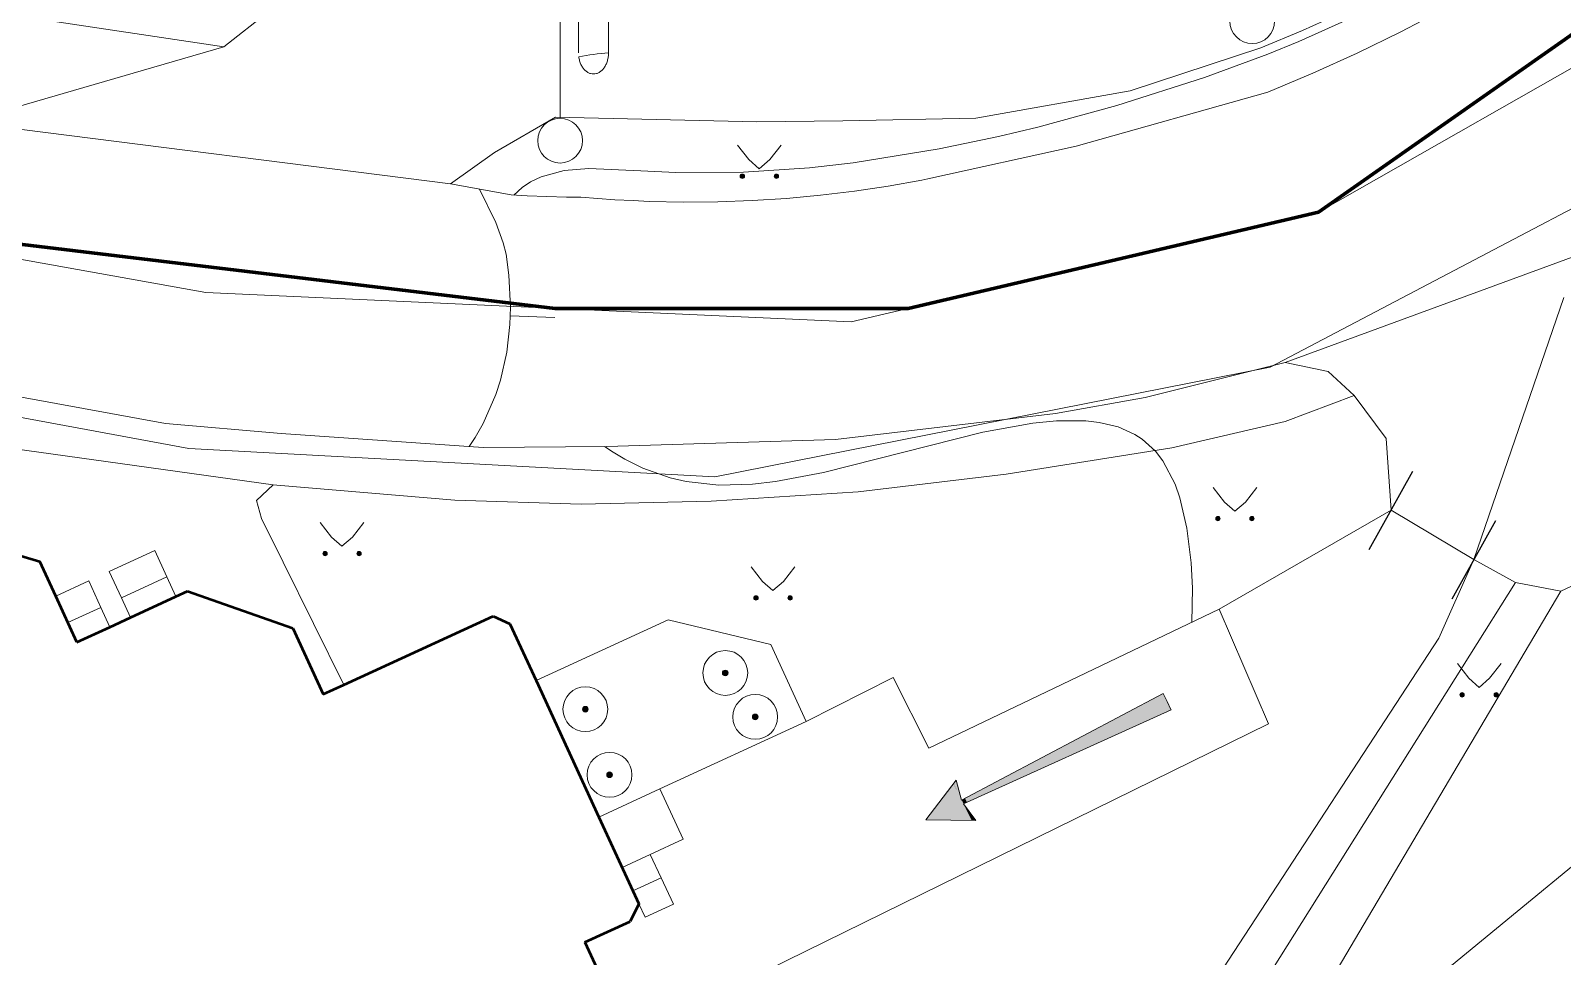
# Model space of a CAD drawing. Extents: x 1000 to 4000, y -5000 to -1000.
# Drawn here: x 1665.3 to 1733.7, y -4667.2 to -4625.9 of the extents above; entities that cross this region are included whole.
import ezdxf

# ---------------------------------------------------------------- set-up
doc = ezdxf.new("R2010")
doc.units = 0
doc.header["$MEASUREMENT"] = 0
for name, color, linetype in [('11', 7, 'CONTINUOUS'), ('границы команд_1', 10, 'CONTINUOUS'), ('СЛОЙ_11', 7, 'CONTINUOUS'), ('СЛОЙ_24', 7, 'CONTINUOUS'), ('СЛОЙ_3', 7, 'CONTINUOUS'), ('СЛОЙ_37', 7, 'CONTINUOUS'), ('СЛОЙ_40', 7, 'CONTINUOUS'), ('СЛОЙ_41', 7, 'CONTINUOUS'), ('СЛОЙ_44', 7, 'CONTINUOUS'), ('СЛОЙ_50', 7, 'CONTINUOUS'), ('СЛОЙ_51', 7, 'CONTINUOUS'), ('СЛОЙ_52', 7, 'CONTINUOUS'), ('СЛОЙ_6', 7, 'CONTINUOUS'), ('СЛОЙ_7', 7, 'CONTINUOUS')]:
    doc.layers.add(name, color=color, linetype=linetype)

# ---------------------------------------------------------------- blocks, each defined once
blk = doc.blocks.new('VOROTA')
at = {"layer": '11', "color": 3, "linetype": 'Continuous'}
blk.add_line((0, -2.001), (0, 2), dxfattribs=at)

msp = doc.modelspace()

# ---------------------------------------------------------------- linework, layer by layer
at = {"layer": 'границы команд_1', "color": 6, "lineweight": 100}
msp.add_lwpolyline([(1232.111, -4386.007), (1363.196, -4532.866), (1381.723, -4552.503), (1403.927, -4569.932), (1443.727, -4590.948), (1468.129, -4601.74), (1562.694, -4618.098), (1653.409, -4634.074), (1688.722, -4638.313), (1704.485, -4638.313), (1722.793, -4634.02), (1760.924, -4607.283), (1770.05, -4590.328), (1775.59, -4571.416), (1777.872, -4554.135), (1774.938, -4530.659), (1770.702, -4517.779), (1633.084, -4319.391), (1619.805, -4295.078), (1612.961, -4276.819), (1612.961, -4259.864)], dxfattribs=at)
at = {"layer": 'СЛОЙ_11', "color": 253, "linetype": 'Continuous', "lineweight": 0}
for points in [[(1726.037, -4647.32), (1718.367, -4651.737)], [(1729.737, -4649.521), (1731.587, -4650.547), (1707.463, -4688.937), (1691.576, -4710.879), (1670.887, -4737.116), (1652.967, -4759.779)], [(1718.367, -4651.737), (1705.406, -4657.929), (1703.813, -4654.777), (1699.935, -4656.737)]]:
    msp.add_lwpolyline(points, dxfattribs=at)
at = {"layer": 'СЛОЙ_24', "color": 253, "linetype": 'Continuous', "lineweight": 0}
msp.add_line((1729.737, -4649.521), (1726.037, -4647.32), dxfattribs=at)
for points in [[(1684.056, -4632.744), (1686.022, -4631.346), (1688.736, -4629.776), (1697.72, -4629.985), (1701.564, -4629.943), (1707.497, -4629.818), (1714.391, -4628.606), (1720.225, -4626.677), (1722.089, -4625.914), (1723.932, -4625.083), (1725.75, -4624.183), (1726.983, -4623.374), (1728.337, -4622.313), (1729.435, -4621.434), (1733.13, -4618.506), (1737.265, -4615.102), (1743.118, -4610.312), (1747.477, -4606.779), (1748.476, -4607.396), (1758.449, -4594.932), (1757.827, -4594.016), (1759.126, -4590.558)], [(1520.457, -4618.497), (1520.981, -4617.537), (1522.14, -4616.667), (1523.768, -4616.556), (1544.202, -4620.057), (1585.706, -4627.557), (1601.358, -4630.546), (1637.879, -4637.326), (1671.334, -4643.445), (1676.496, -4643.885)], [(1634.372, -4620.704), (1673.93, -4626.645)], [(1673.93, -4626.645), (1675.937, -4625.055)], [(1728.41, -4624.953), (1726.476, -4625.962), (1724.519, -4626.916), (1722.54, -4627.814), (1720.541, -4628.656), (1711.979, -4631.074), (1705.362, -4632.53), (1705.091, -4632.59), (1703.594, -4632.856), (1702.087, -4633.08), (1700.57, -4633.263), (1699.047, -4633.403), (1697.519, -4633.501), (1695.987, -4633.555), (1694.454, -4633.567), (1692.921, -4633.536), (1692.209, -4633.501), (1691.39, -4633.462), (1689.864, -4633.345), (1689.226, -4633.35), (1687.472, -4633.288), (1686.757, -4633.246), (1684.056, -4632.744)], [(1662.334, -4630.006), (1673.93, -4626.645)], [(1733.751, -4637.818), (1729.737, -4649.521)], [(1721.31, -4640.718), (1715.067, -4642.279), (1711.054, -4642.993), (1701.244, -4644.152), (1691.033, -4644.465), (1685.503, -4644.509), (1676.496, -4643.885)], [(1723.228, -4641.119), (1721.31, -4640.718)], [(1723.228, -4641.119), (1724.387, -4642.19)], [(1663.198, -4644.389), (1676.137, -4646.181), (1676.305, -4646.204), (1684.244, -4646.873), (1689.884, -4647.04), (1695.692, -4646.915), (1702.252, -4646.497), (1708.854, -4645.703), (1716.25, -4644.532), (1721.305, -4643.362), (1724.387, -4642.19)], [(1724.387, -4642.19), (1725.814, -4644.108), (1726.037, -4647.32)], [(1676.137, -4646.181), (1675.395, -4646.881), (1675.618, -4647.684), (1676.586, -4649.628), (1679.295, -4655.1)], [(1729.737, -4649.521), (1728.177, -4653.03), (1718.778, -4667.388), (1702.413, -4692.549), (1693.317, -4705.62), (1690.641, -4708.743), (1682.748, -4718.29), (1671.378, -4731.406), (1668.657, -4734.35), (1665.781, -4736.269), (1662.927, -4737.786), (1659.36, -4739.124), (1654.455, -4740.463), (1652.76, -4740.909), (1651.757, -4741.89), (1651.133, -4744.835), (1650.018, -4746.753), (1648.502, -4748.448), (1646.406, -4750.188), (1644.224, -4752.619)]]:
    msp.add_lwpolyline(points, dxfattribs=at)
at = {"layer": 'СЛОЙ_3', "color": 253, "linetype": 'Continuous', "lineweight": 0}
for p, q in [((1688.942, -4629.824), (1688.942, -4624.824)), ((1688.942, -4627.824), (1688.942, -4624.824)), ((1689.763, -4626.906), (1689.763, -4625.138)), ((1691.105, -4626.906), (1691.105, -4625.138))]:
    msp.add_line(p, q, dxfattribs=at)
msp.add_lwpolyline([(1691.105, -4626.906, -0.035191), (1691.092, -4627.09, -0.036545), (1691.054, -4627.267, -0.03934), (1690.992, -4627.43, -0.0437), (1690.909, -4627.573, -0.049642), (1690.807, -4627.69, -0.056748), (1690.691, -4627.777, -0.0637), (1690.565, -4627.831, -0.068204), (1690.434, -4627.849, -0.068204), (1690.303, -4627.831, -0.0637), (1690.177, -4627.777, -0.056748), (1690.061, -4627.69, -0.049642), (1689.959, -4627.573, -0.0437), (1689.876, -4627.43, -0.03934), (1689.814, -4627.267, -0.036545), (1689.776, -4627.09, -0.035191)], format="xyb", close=True, dxfattribs=at)
for centre in [(1719.839, -4625.49), (1688.942, -4630.824)]:
    msp.add_circle(centre, 1, dxfattribs=at)
at = {"layer": 'СЛОЙ_37', "color": 253, "linetype": 'Continuous', "lineweight": 0}
for points in [[(1652.877, -4760.626), (1660.77, -4753.845), (1664.381, -4750.544), (1689.705, -4716.059), (1699.33, -4704.133), (1711.911, -4685.724), (1722.424, -4669.849), (1733.617, -4650.934), (1741.019, -4647.454), (1751.908, -4640.227), (1754.455, -4637.436), (1769.679, -4615.679), (1775.576, -4608.566), (1782.811, -4600.448), (1794.103, -4591.662), (1810.958, -4581.285)], [(1740.707, -4657.789), (1725.552, -4670.243), (1711.207, -4694.845), (1694.238, -4715.791), (1675.66, -4741.955), (1663.534, -4757.95), (1653.947, -4764.106), (1651.894, -4764.256), (1641.548, -4757.953), (1626.986, -4745.146), (1603.888, -4728.729), (1601.569, -4721.859)]]:
    msp.add_lwpolyline(points, dxfattribs=at)
at = {"layer": 'СЛОЙ_40', "color": 253, "linetype": 'Continuous', "lineweight": 0}
msp.add_line((1731.587, -4650.547), (1733.617, -4650.934), dxfattribs=at)
at = {"layer": 'СЛОЙ_41', "color": 253, "linetype": 'Continuous', "lineweight": 0}
for p, q in [((1696.864, -4631.022), (1697.374, -4631.672)), ((1698.814, -4631.022), (1698.304, -4631.672)), ((1697.374, -4631.672), (1697.834, -4632.082)), ((1698.304, -4631.672), (1697.834, -4632.082)), ((1718.093, -4646.301), (1718.603, -4646.951)), ((1720.043, -4646.301), (1719.533, -4646.951)), ((1718.603, -4646.951), (1719.063, -4647.361)), ((1719.533, -4646.951), (1719.063, -4647.361)), ((1678.236, -4647.864), (1678.746, -4648.514)), ((1680.186, -4647.864), (1679.676, -4648.514)), ((1678.746, -4648.514), (1679.206, -4648.924)), ((1679.676, -4648.514), (1679.206, -4648.924)), ((1697.474, -4649.842), (1697.984, -4650.492)), ((1699.424, -4649.842), (1698.914, -4650.492)), ((1697.984, -4650.492), (1698.444, -4650.902)), ((1698.914, -4650.492), (1698.444, -4650.902)), ((1728.996, -4654.162), (1729.506, -4654.812)), ((1730.946, -4654.162), (1730.436, -4654.812)), ((1729.506, -4654.812), (1729.966, -4655.222)), ((1730.436, -4654.812), (1729.966, -4655.222))]:
    msp.add_line(p, q, dxfattribs=at)
for centre in [(1697.078, -4632.41), (1698.599, -4632.41), (1718.307, -4647.689), (1719.828, -4647.689), (1678.45, -4649.252), (1679.971, -4649.252), (1697.688, -4651.23), (1699.209, -4651.23), (1729.21, -4655.552), (1730.731, -4655.552)]:
    msp.add_circle(centre, 0.0976, dxfattribs=at)
for points in [[(1696.982, -4632.429), (1696.98, -4632.41), (1696.982, -4632.391)], [(1696.987, -4632.447), (1696.982, -4632.391), (1696.987, -4632.373)], [(1696.982, -4632.429), (1696.982, -4632.391), (1696.987, -4632.447)], [(1696.996, -4632.464), (1696.987, -4632.373), (1696.996, -4632.356)], [(1696.987, -4632.447), (1696.987, -4632.373), (1696.996, -4632.464)], [(1697.009, -4632.479), (1696.996, -4632.356), (1697.009, -4632.341)], [(1696.996, -4632.464), (1696.996, -4632.356), (1697.009, -4632.479)], [(1697.023, -4632.491), (1697.009, -4632.341), (1697.023, -4632.329)], [(1697.009, -4632.479), (1697.009, -4632.341), (1697.023, -4632.491)], [(1697.04, -4632.5), (1697.023, -4632.329), (1697.04, -4632.32)], [(1697.023, -4632.491), (1697.023, -4632.329), (1697.04, -4632.5)], [(1697.059, -4632.506), (1697.04, -4632.32), (1697.059, -4632.314)], [(1697.04, -4632.5), (1697.04, -4632.32), (1697.059, -4632.506)], [(1697.078, -4632.508), (1697.059, -4632.314), (1697.078, -4632.312)], [(1697.059, -4632.506), (1697.059, -4632.314), (1697.078, -4632.508)], [(1698.503, -4632.429), (1698.501, -4632.41), (1698.503, -4632.391)], [(1698.508, -4632.447), (1698.503, -4632.391), (1698.508, -4632.373)], [(1698.503, -4632.429), (1698.503, -4632.391), (1698.508, -4632.447)], [(1698.517, -4632.464), (1698.508, -4632.373), (1698.517, -4632.356)], [(1698.508, -4632.447), (1698.508, -4632.373), (1698.517, -4632.464)], [(1698.53, -4632.479), (1698.517, -4632.356), (1698.53, -4632.341)], [(1698.517, -4632.464), (1698.517, -4632.356), (1698.53, -4632.479)], [(1698.544, -4632.491), (1698.53, -4632.341), (1698.544, -4632.329)], [(1698.53, -4632.479), (1698.53, -4632.341), (1698.544, -4632.491)], [(1698.561, -4632.5), (1698.544, -4632.329), (1698.561, -4632.32)], [(1698.544, -4632.491), (1698.544, -4632.329), (1698.561, -4632.5)], [(1698.58, -4632.506), (1698.561, -4632.32), (1698.58, -4632.314)], [(1698.561, -4632.5), (1698.561, -4632.32), (1698.58, -4632.506)], [(1698.599, -4632.508), (1698.58, -4632.314), (1698.599, -4632.312)], [(1698.58, -4632.506), (1698.58, -4632.314), (1698.599, -4632.508)], [(1718.211, -4647.708), (1718.209, -4647.689), (1718.211, -4647.67)], [(1718.216, -4647.726), (1718.211, -4647.67), (1718.216, -4647.652)], [(1718.211, -4647.708), (1718.211, -4647.67), (1718.216, -4647.726)], [(1718.225, -4647.743), (1718.216, -4647.652), (1718.225, -4647.635)], [(1718.216, -4647.726), (1718.216, -4647.652), (1718.225, -4647.743)], [(1718.238, -4647.758), (1718.225, -4647.635), (1718.238, -4647.62)], [(1718.225, -4647.743), (1718.225, -4647.635), (1718.238, -4647.758)], [(1718.252, -4647.77), (1718.238, -4647.62), (1718.252, -4647.608)], [(1718.238, -4647.758), (1718.238, -4647.62), (1718.252, -4647.77)], [(1718.269, -4647.779), (1718.252, -4647.608), (1718.269, -4647.599)], [(1718.252, -4647.77), (1718.252, -4647.608), (1718.269, -4647.779)], [(1718.288, -4647.785), (1718.269, -4647.599), (1718.288, -4647.593)], [(1718.269, -4647.779), (1718.269, -4647.599), (1718.288, -4647.785)], [(1718.307, -4647.787), (1718.288, -4647.593), (1718.307, -4647.591)], [(1718.288, -4647.785), (1718.288, -4647.593), (1718.307, -4647.787)], [(1719.732, -4647.708), (1719.73, -4647.689), (1719.732, -4647.67)], [(1719.737, -4647.726), (1719.732, -4647.67), (1719.737, -4647.652)], [(1719.732, -4647.708), (1719.732, -4647.67), (1719.737, -4647.726)], [(1719.746, -4647.743), (1719.737, -4647.652), (1719.746, -4647.635)], [(1719.737, -4647.726), (1719.737, -4647.652), (1719.746, -4647.743)], [(1719.759, -4647.758), (1719.746, -4647.635), (1719.759, -4647.62)], [(1719.746, -4647.743), (1719.746, -4647.635), (1719.759, -4647.758)], [(1719.773, -4647.77), (1719.759, -4647.62), (1719.773, -4647.608)], [(1719.759, -4647.758), (1719.759, -4647.62), (1719.773, -4647.77)], [(1719.79, -4647.779), (1719.773, -4647.608), (1719.79, -4647.599)], [(1719.773, -4647.77), (1719.773, -4647.608), (1719.79, -4647.779)], [(1719.809, -4647.785), (1719.79, -4647.599), (1719.809, -4647.593)], [(1719.79, -4647.779), (1719.79, -4647.599), (1719.809, -4647.785)], [(1719.828, -4647.787), (1719.809, -4647.593), (1719.828, -4647.591)], [(1719.809, -4647.785), (1719.809, -4647.593), (1719.828, -4647.787)], [(1678.354, -4649.271), (1678.352, -4649.252), (1678.354, -4649.233)], [(1678.359, -4649.289), (1678.354, -4649.233), (1678.359, -4649.215)], [(1678.354, -4649.271), (1678.354, -4649.233), (1678.359, -4649.289)], [(1678.368, -4649.306), (1678.359, -4649.215), (1678.368, -4649.198)], [(1678.359, -4649.289), (1678.359, -4649.215), (1678.368, -4649.306)], [(1678.381, -4649.321), (1678.368, -4649.198), (1678.381, -4649.183)], [(1678.368, -4649.306), (1678.368, -4649.198), (1678.381, -4649.321)], [(1678.395, -4649.333), (1678.381, -4649.183), (1678.395, -4649.171)], [(1678.381, -4649.321), (1678.381, -4649.183), (1678.395, -4649.333)], [(1678.412, -4649.342), (1678.395, -4649.171), (1678.412, -4649.162)], [(1678.395, -4649.333), (1678.395, -4649.171), (1678.412, -4649.342)], [(1678.431, -4649.348), (1678.412, -4649.162), (1678.431, -4649.156)], [(1678.412, -4649.342), (1678.412, -4649.162), (1678.431, -4649.348)], [(1678.45, -4649.35), (1678.431, -4649.156), (1678.45, -4649.154)], [(1678.431, -4649.348), (1678.431, -4649.156), (1678.45, -4649.35)], [(1679.875, -4649.271), (1679.873, -4649.252), (1679.875, -4649.233)], [(1679.88, -4649.289), (1679.875, -4649.233), (1679.88, -4649.215)], [(1679.875, -4649.271), (1679.875, -4649.233), (1679.88, -4649.289)], [(1679.889, -4649.306), (1679.88, -4649.215), (1679.889, -4649.198)], [(1679.88, -4649.289), (1679.88, -4649.215), (1679.889, -4649.306)], [(1679.902, -4649.321), (1679.889, -4649.198), (1679.902, -4649.183)], [(1679.889, -4649.306), (1679.889, -4649.198), (1679.902, -4649.321)], [(1679.916, -4649.333), (1679.902, -4649.183), (1679.916, -4649.171)], [(1679.902, -4649.321), (1679.902, -4649.183), (1679.916, -4649.333)], [(1679.933, -4649.342), (1679.916, -4649.171), (1679.933, -4649.162)], [(1679.916, -4649.333), (1679.916, -4649.171), (1679.933, -4649.342)], [(1679.952, -4649.348), (1679.933, -4649.162), (1679.952, -4649.156)], [(1679.933, -4649.342), (1679.933, -4649.162), (1679.952, -4649.348)], [(1679.971, -4649.35), (1679.952, -4649.156), (1679.971, -4649.154)], [(1679.952, -4649.348), (1679.952, -4649.156), (1679.971, -4649.35)], [(1697.592, -4651.249), (1697.59, -4651.23), (1697.592, -4651.211)], [(1697.597, -4651.267), (1697.592, -4651.211), (1697.597, -4651.193)], [(1697.592, -4651.249), (1697.592, -4651.211), (1697.597, -4651.267)], [(1697.606, -4651.284), (1697.597, -4651.193), (1697.606, -4651.176)], [(1697.597, -4651.267), (1697.597, -4651.193), (1697.606, -4651.284)], [(1697.619, -4651.299), (1697.606, -4651.176), (1697.619, -4651.161)], [(1697.606, -4651.284), (1697.606, -4651.176), (1697.619, -4651.299)], [(1697.633, -4651.311), (1697.619, -4651.161), (1697.633, -4651.149)], [(1697.619, -4651.299), (1697.619, -4651.161), (1697.633, -4651.311)], [(1697.65, -4651.32), (1697.633, -4651.149), (1697.65, -4651.14)], [(1697.633, -4651.311), (1697.633, -4651.149), (1697.65, -4651.32)], [(1697.669, -4651.326), (1697.65, -4651.14), (1697.669, -4651.134)], [(1697.65, -4651.32), (1697.65, -4651.14), (1697.669, -4651.326)], [(1697.688, -4651.328), (1697.669, -4651.134), (1697.688, -4651.132)], [(1697.669, -4651.326), (1697.669, -4651.134), (1697.688, -4651.328)], [(1699.113, -4651.249), (1699.111, -4651.23), (1699.113, -4651.211)], [(1699.118, -4651.267), (1699.113, -4651.211), (1699.118, -4651.193)], [(1699.113, -4651.249), (1699.113, -4651.211), (1699.118, -4651.267)], [(1699.127, -4651.284), (1699.118, -4651.193), (1699.127, -4651.176)], [(1699.118, -4651.267), (1699.118, -4651.193), (1699.127, -4651.284)], [(1699.14, -4651.299), (1699.127, -4651.176), (1699.14, -4651.161)], [(1699.127, -4651.284), (1699.127, -4651.176), (1699.14, -4651.299)], [(1699.154, -4651.311), (1699.14, -4651.161), (1699.154, -4651.149)], [(1699.14, -4651.299), (1699.14, -4651.161), (1699.154, -4651.311)], [(1699.171, -4651.32), (1699.154, -4651.149), (1699.171, -4651.14)], [(1699.154, -4651.311), (1699.154, -4651.149), (1699.171, -4651.32)], [(1699.19, -4651.326), (1699.171, -4651.14), (1699.19, -4651.134)], [(1699.171, -4651.32), (1699.171, -4651.14), (1699.19, -4651.326)], [(1699.209, -4651.328), (1699.19, -4651.134), (1699.209, -4651.132)], [(1699.19, -4651.326), (1699.19, -4651.134), (1699.209, -4651.328)], [(1729.114, -4655.571), (1729.112, -4655.552), (1729.114, -4655.532)], [(1729.12, -4655.589), (1729.114, -4655.532), (1729.12, -4655.514)], [(1729.114, -4655.571), (1729.114, -4655.532), (1729.12, -4655.589)], [(1729.129, -4655.606), (1729.12, -4655.514), (1729.129, -4655.497)], [(1729.12, -4655.589), (1729.12, -4655.514), (1729.129, -4655.606)], [(1729.141, -4655.621), (1729.129, -4655.497), (1729.141, -4655.483)], [(1729.129, -4655.606), (1729.129, -4655.497), (1729.141, -4655.621)], [(1729.156, -4655.633), (1729.141, -4655.483), (1729.156, -4655.47)], [(1729.141, -4655.621), (1729.141, -4655.483), (1729.156, -4655.633)], [(1729.173, -4655.642), (1729.156, -4655.47), (1729.173, -4655.461)], [(1729.156, -4655.633), (1729.156, -4655.47), (1729.173, -4655.642)], [(1729.191, -4655.647), (1729.173, -4655.461), (1729.191, -4655.456)], [(1729.173, -4655.642), (1729.173, -4655.461), (1729.191, -4655.647)], [(1729.21, -4655.649), (1729.191, -4655.456), (1729.21, -4655.454)], [(1729.191, -4655.647), (1729.191, -4655.456), (1729.21, -4655.649)], [(1730.635, -4655.571), (1730.633, -4655.552), (1730.635, -4655.532)], [(1730.641, -4655.589), (1730.635, -4655.532), (1730.641, -4655.514)], [(1730.635, -4655.571), (1730.635, -4655.532), (1730.641, -4655.589)], [(1730.65, -4655.606), (1730.641, -4655.514), (1730.65, -4655.497)], [(1730.641, -4655.589), (1730.641, -4655.514), (1730.65, -4655.606)], [(1730.662, -4655.621), (1730.65, -4655.497), (1730.662, -4655.483)], [(1730.65, -4655.606), (1730.65, -4655.497), (1730.662, -4655.621)], [(1730.677, -4655.633), (1730.662, -4655.483), (1730.677, -4655.47)], [(1730.662, -4655.621), (1730.662, -4655.483), (1730.677, -4655.633)], [(1730.694, -4655.642), (1730.677, -4655.47), (1730.694, -4655.461)], [(1730.677, -4655.633), (1730.677, -4655.47), (1730.694, -4655.642)], [(1730.712, -4655.647), (1730.694, -4655.461), (1730.712, -4655.456)], [(1730.694, -4655.642), (1730.694, -4655.461), (1730.712, -4655.647)], [(1730.731, -4655.649), (1730.712, -4655.456), (1730.731, -4655.454)], [(1730.712, -4655.647), (1730.712, -4655.456), (1730.731, -4655.649)]]:
    msp.add_solid(points, dxfattribs=at)
at = {"layer": 'СЛОЙ_41', "color": 253, "linetype": 'Continuous', "lineweight": 0, "extrusion": (0, 0, -1)}
for points in [[(-1697.078, -4632.508), (-1697.078, -4632.312), (-1697.097, -4632.506)], [(-1697.097, -4632.506), (-1697.078, -4632.312), (-1697.097, -4632.314)], [(-1697.097, -4632.506), (-1697.097, -4632.314), (-1697.115, -4632.5)], [(-1697.115, -4632.5), (-1697.097, -4632.314), (-1697.115, -4632.32)], [(-1697.115, -4632.5), (-1697.115, -4632.32), (-1697.132, -4632.491)], [(-1697.132, -4632.491), (-1697.115, -4632.32), (-1697.132, -4632.329)], [(-1697.132, -4632.491), (-1697.132, -4632.329), (-1697.147, -4632.479)], [(-1697.147, -4632.479), (-1697.132, -4632.329), (-1697.147, -4632.341)], [(-1697.147, -4632.479), (-1697.147, -4632.341), (-1697.159, -4632.464)], [(-1697.159, -4632.464), (-1697.147, -4632.341), (-1697.159, -4632.356)], [(-1697.159, -4632.464), (-1697.159, -4632.356), (-1697.168, -4632.447)], [(-1697.168, -4632.447), (-1697.159, -4632.356), (-1697.168, -4632.373)], [(-1697.168, -4632.447), (-1697.168, -4632.373), (-1697.173, -4632.429)], [(-1697.173, -4632.429), (-1697.168, -4632.373), (-1697.173, -4632.391)], [(-1697.173, -4632.429), (-1697.173, -4632.391), (-1697.175, -4632.41)], [(-1698.599, -4632.508), (-1698.599, -4632.312), (-1698.618, -4632.506)], [(-1698.618, -4632.506), (-1698.599, -4632.312), (-1698.618, -4632.314)], [(-1698.618, -4632.506), (-1698.618, -4632.314), (-1698.636, -4632.5)], [(-1698.636, -4632.5), (-1698.618, -4632.314), (-1698.636, -4632.32)], [(-1698.636, -4632.5), (-1698.636, -4632.32), (-1698.653, -4632.491)], [(-1698.653, -4632.491), (-1698.636, -4632.32), (-1698.653, -4632.329)], [(-1698.653, -4632.491), (-1698.653, -4632.329), (-1698.668, -4632.479)], [(-1698.668, -4632.479), (-1698.653, -4632.329), (-1698.668, -4632.341)], [(-1698.668, -4632.479), (-1698.668, -4632.341), (-1698.68, -4632.464)], [(-1698.68, -4632.464), (-1698.668, -4632.341), (-1698.68, -4632.356)], [(-1698.68, -4632.464), (-1698.68, -4632.356), (-1698.689, -4632.447)], [(-1698.689, -4632.447), (-1698.68, -4632.356), (-1698.689, -4632.373)], [(-1698.689, -4632.447), (-1698.689, -4632.373), (-1698.694, -4632.429)], [(-1698.694, -4632.429), (-1698.689, -4632.373), (-1698.694, -4632.391)], [(-1698.694, -4632.429), (-1698.694, -4632.391), (-1698.696, -4632.41)], [(-1718.307, -4647.787), (-1718.307, -4647.591), (-1718.326, -4647.785)], [(-1718.326, -4647.785), (-1718.307, -4647.591), (-1718.326, -4647.593)], [(-1718.326, -4647.785), (-1718.326, -4647.593), (-1718.344, -4647.779)], [(-1718.344, -4647.779), (-1718.326, -4647.593), (-1718.344, -4647.599)], [(-1718.344, -4647.779), (-1718.344, -4647.599), (-1718.361, -4647.77)], [(-1718.361, -4647.77), (-1718.344, -4647.599), (-1718.361, -4647.608)], [(-1718.361, -4647.77), (-1718.361, -4647.608), (-1718.376, -4647.758)], [(-1718.376, -4647.758), (-1718.361, -4647.608), (-1718.376, -4647.62)], [(-1718.376, -4647.758), (-1718.376, -4647.62), (-1718.388, -4647.743)], [(-1718.388, -4647.743), (-1718.376, -4647.62), (-1718.388, -4647.635)], [(-1718.388, -4647.743), (-1718.388, -4647.635), (-1718.397, -4647.726)], [(-1718.397, -4647.726), (-1718.388, -4647.635), (-1718.397, -4647.652)], [(-1718.397, -4647.726), (-1718.397, -4647.652), (-1718.402, -4647.708)], [(-1718.402, -4647.708), (-1718.397, -4647.652), (-1718.402, -4647.67)], [(-1718.402, -4647.708), (-1718.402, -4647.67), (-1718.404, -4647.689)], [(-1719.828, -4647.787), (-1719.828, -4647.591), (-1719.847, -4647.785)], [(-1719.847, -4647.785), (-1719.828, -4647.591), (-1719.847, -4647.593)], [(-1719.847, -4647.785), (-1719.847, -4647.593), (-1719.865, -4647.779)], [(-1719.865, -4647.779), (-1719.847, -4647.593), (-1719.865, -4647.599)], [(-1719.865, -4647.779), (-1719.865, -4647.599), (-1719.882, -4647.77)], [(-1719.882, -4647.77), (-1719.865, -4647.599), (-1719.882, -4647.608)], [(-1719.882, -4647.77), (-1719.882, -4647.608), (-1719.897, -4647.758)], [(-1719.897, -4647.758), (-1719.882, -4647.608), (-1719.897, -4647.62)], [(-1719.897, -4647.758), (-1719.897, -4647.62), (-1719.909, -4647.743)], [(-1719.909, -4647.743), (-1719.897, -4647.62), (-1719.909, -4647.635)], [(-1719.909, -4647.743), (-1719.909, -4647.635), (-1719.918, -4647.726)], [(-1719.918, -4647.726), (-1719.909, -4647.635), (-1719.918, -4647.652)], [(-1719.918, -4647.726), (-1719.918, -4647.652), (-1719.923, -4647.708)], [(-1719.923, -4647.708), (-1719.918, -4647.652), (-1719.923, -4647.67)], [(-1719.923, -4647.708), (-1719.923, -4647.67), (-1719.925, -4647.689)], [(-1678.45, -4649.35), (-1678.45, -4649.154), (-1678.469, -4649.348)], [(-1678.469, -4649.348), (-1678.45, -4649.154), (-1678.469, -4649.156)], [(-1678.469, -4649.348), (-1678.469, -4649.156), (-1678.487, -4649.342)], [(-1678.487, -4649.342), (-1678.469, -4649.156), (-1678.487, -4649.162)], [(-1678.487, -4649.342), (-1678.487, -4649.162), (-1678.504, -4649.333)], [(-1678.504, -4649.333), (-1678.487, -4649.162), (-1678.504, -4649.171)], [(-1678.504, -4649.333), (-1678.504, -4649.171), (-1678.519, -4649.321)], [(-1678.519, -4649.321), (-1678.504, -4649.171), (-1678.519, -4649.183)], [(-1678.519, -4649.321), (-1678.519, -4649.183), (-1678.531, -4649.306)], [(-1678.531, -4649.306), (-1678.519, -4649.183), (-1678.531, -4649.198)], [(-1678.531, -4649.306), (-1678.531, -4649.198), (-1678.54, -4649.289)], [(-1678.54, -4649.289), (-1678.531, -4649.198), (-1678.54, -4649.215)], [(-1678.54, -4649.289), (-1678.54, -4649.215), (-1678.545, -4649.271)], [(-1678.545, -4649.271), (-1678.54, -4649.215), (-1678.545, -4649.233)], [(-1678.545, -4649.271), (-1678.545, -4649.233), (-1678.547, -4649.252)], [(-1679.971, -4649.35), (-1679.971, -4649.154), (-1679.99, -4649.348)], [(-1679.99, -4649.348), (-1679.971, -4649.154), (-1679.99, -4649.156)], [(-1679.99, -4649.348), (-1679.99, -4649.156), (-1680.008, -4649.342)], [(-1680.008, -4649.342), (-1679.99, -4649.156), (-1680.008, -4649.162)], [(-1680.008, -4649.342), (-1680.008, -4649.162), (-1680.025, -4649.333)], [(-1680.025, -4649.333), (-1680.008, -4649.162), (-1680.025, -4649.171)], [(-1680.025, -4649.333), (-1680.025, -4649.171), (-1680.04, -4649.321)], [(-1680.04, -4649.321), (-1680.025, -4649.171), (-1680.04, -4649.183)], [(-1680.04, -4649.321), (-1680.04, -4649.183), (-1680.052, -4649.306)], [(-1680.052, -4649.306), (-1680.04, -4649.183), (-1680.052, -4649.198)], [(-1680.052, -4649.306), (-1680.052, -4649.198), (-1680.061, -4649.289)], [(-1680.061, -4649.289), (-1680.052, -4649.198), (-1680.061, -4649.215)], [(-1680.061, -4649.289), (-1680.061, -4649.215), (-1680.066, -4649.271)], [(-1680.066, -4649.271), (-1680.061, -4649.215), (-1680.066, -4649.233)], [(-1680.066, -4649.271), (-1680.066, -4649.233), (-1680.068, -4649.252)], [(-1697.688, -4651.328), (-1697.688, -4651.132), (-1697.707, -4651.326)], [(-1697.707, -4651.326), (-1697.688, -4651.132), (-1697.707, -4651.134)], [(-1697.707, -4651.326), (-1697.707, -4651.134), (-1697.725, -4651.32)], [(-1697.725, -4651.32), (-1697.707, -4651.134), (-1697.725, -4651.14)], [(-1697.725, -4651.32), (-1697.725, -4651.14), (-1697.742, -4651.311)], [(-1697.742, -4651.311), (-1697.725, -4651.14), (-1697.742, -4651.149)], [(-1697.742, -4651.311), (-1697.742, -4651.149), (-1697.757, -4651.299)], [(-1697.757, -4651.299), (-1697.742, -4651.149), (-1697.757, -4651.161)], [(-1697.757, -4651.299), (-1697.757, -4651.161), (-1697.769, -4651.284)], [(-1697.769, -4651.284), (-1697.757, -4651.161), (-1697.769, -4651.176)], [(-1697.769, -4651.284), (-1697.769, -4651.176), (-1697.778, -4651.267)], [(-1697.778, -4651.267), (-1697.769, -4651.176), (-1697.778, -4651.193)], [(-1697.778, -4651.267), (-1697.778, -4651.193), (-1697.783, -4651.249)], [(-1697.783, -4651.249), (-1697.778, -4651.193), (-1697.783, -4651.211)], [(-1697.783, -4651.249), (-1697.783, -4651.211), (-1697.785, -4651.23)], [(-1699.209, -4651.328), (-1699.209, -4651.132), (-1699.228, -4651.326)], [(-1699.228, -4651.326), (-1699.209, -4651.132), (-1699.228, -4651.134)], [(-1699.228, -4651.326), (-1699.228, -4651.134), (-1699.246, -4651.32)], [(-1699.246, -4651.32), (-1699.228, -4651.134), (-1699.246, -4651.14)], [(-1699.246, -4651.32), (-1699.246, -4651.14), (-1699.263, -4651.311)], [(-1699.263, -4651.311), (-1699.246, -4651.14), (-1699.263, -4651.149)], [(-1699.263, -4651.311), (-1699.263, -4651.149), (-1699.278, -4651.299)], [(-1699.278, -4651.299), (-1699.263, -4651.149), (-1699.278, -4651.161)], [(-1699.278, -4651.299), (-1699.278, -4651.161), (-1699.29, -4651.284)], [(-1699.29, -4651.284), (-1699.278, -4651.161), (-1699.29, -4651.176)], [(-1699.29, -4651.284), (-1699.29, -4651.176), (-1699.299, -4651.267)], [(-1699.299, -4651.267), (-1699.29, -4651.176), (-1699.299, -4651.193)], [(-1699.299, -4651.267), (-1699.299, -4651.193), (-1699.304, -4651.249)], [(-1699.304, -4651.249), (-1699.299, -4651.193), (-1699.304, -4651.211)], [(-1699.304, -4651.249), (-1699.304, -4651.211), (-1699.306, -4651.23)], [(-1729.21, -4655.649), (-1729.21, -4655.454), (-1729.229, -4655.647)], [(-1729.229, -4655.647), (-1729.21, -4655.454), (-1729.229, -4655.456)], [(-1729.229, -4655.647), (-1729.229, -4655.456), (-1729.247, -4655.642)], [(-1729.247, -4655.642), (-1729.229, -4655.456), (-1729.247, -4655.461)], [(-1729.247, -4655.642), (-1729.247, -4655.461), (-1729.264, -4655.633)], [(-1729.264, -4655.633), (-1729.247, -4655.461), (-1729.264, -4655.47)], [(-1729.264, -4655.633), (-1729.264, -4655.47), (-1729.279, -4655.621)], [(-1729.279, -4655.621), (-1729.264, -4655.47), (-1729.279, -4655.483)], [(-1729.279, -4655.621), (-1729.279, -4655.483), (-1729.291, -4655.606)], [(-1729.291, -4655.606), (-1729.279, -4655.483), (-1729.291, -4655.497)], [(-1729.291, -4655.606), (-1729.291, -4655.497), (-1729.3, -4655.589)], [(-1729.3, -4655.589), (-1729.291, -4655.497), (-1729.3, -4655.514)], [(-1729.3, -4655.589), (-1729.3, -4655.514), (-1729.306, -4655.571)], [(-1729.306, -4655.571), (-1729.3, -4655.514), (-1729.306, -4655.532)], [(-1729.306, -4655.571), (-1729.306, -4655.532), (-1729.308, -4655.552)], [(-1730.731, -4655.649), (-1730.731, -4655.454), (-1730.75, -4655.647)], [(-1730.75, -4655.647), (-1730.731, -4655.454), (-1730.75, -4655.456)], [(-1730.75, -4655.647), (-1730.75, -4655.456), (-1730.768, -4655.642)], [(-1730.768, -4655.642), (-1730.75, -4655.456), (-1730.768, -4655.461)], [(-1730.768, -4655.642), (-1730.768, -4655.461), (-1730.785, -4655.633)], [(-1730.785, -4655.633), (-1730.768, -4655.461), (-1730.785, -4655.47)], [(-1730.785, -4655.633), (-1730.785, -4655.47), (-1730.8, -4655.621)], [(-1730.8, -4655.621), (-1730.785, -4655.47), (-1730.8, -4655.483)], [(-1730.8, -4655.621), (-1730.8, -4655.483), (-1730.812, -4655.606)], [(-1730.812, -4655.606), (-1730.8, -4655.483), (-1730.812, -4655.497)], [(-1730.812, -4655.606), (-1730.812, -4655.497), (-1730.821, -4655.589)], [(-1730.821, -4655.589), (-1730.812, -4655.497), (-1730.821, -4655.514)], [(-1730.821, -4655.589), (-1730.821, -4655.514), (-1730.827, -4655.571)], [(-1730.827, -4655.571), (-1730.821, -4655.514), (-1730.827, -4655.532)], [(-1730.827, -4655.571), (-1730.827, -4655.532), (-1730.829, -4655.552)]]:
    msp.add_solid(points, dxfattribs=at)
at = {"layer": 'СЛОЙ_44', "color": 253, "linetype": 'Continuous', "lineweight": 0}
msp.add_lwpolyline([(1490.914, -4610.997), (1672.366, -4644.567), (1695.853, -4645.822), (1720.637, -4640.934), (1745.617, -4627.819), (1760.893, -4613.918)], dxfattribs=at)
at = {"layer": 'СЛОЙ_50', "color": 253, "linetype": 'Continuous', "lineweight": 0}
for points in [[(1686.881, -4633.253), (1687.254, -4632.916), (1687.62, -4632.668), (1688.093, -4632.433), (1689.12, -4632.154), (1690.227, -4632.068), (1692.549, -4632.175), (1694.104, -4632.246), (1697.134, -4632.233), (1700.083, -4632.037), (1702.019, -4631.815), (1705.858, -4631.189), (1708.507, -4630.636), (1710.274, -4630.217), (1713.794, -4629.261), (1717.715, -4628.003), (1720.536, -4626.961), (1721.925, -4626.394), (1723.976, -4625.478)], [(1685.34, -4632.983), (1686.072, -4634.476), (1686.399, -4635.377), (1686.529, -4635.885), (1686.66, -4636.823), (1686.722, -4638.258), (1686.709, -4638.646), (1686.696, -4639.035), (1686.56, -4640.255), (1686.279, -4641.518), (1686.074, -4642.158), (1685.515, -4643.439), (1685.153, -4644.074), (1684.878, -4644.466)], [(1686.709, -4638.646), (1688.708, -4638.719)], [(1690.928, -4644.466), (1691.312, -4644.73), (1691.836, -4645.036), (1692.635, -4645.432), (1693.861, -4645.873), (1694.571, -4646.038), (1696.023, -4646.195), (1697.525, -4646.153), (1698.557, -4646.034), (1700.7, -4645.627), (1707.81, -4643.827), (1710.052, -4643.424), (1711.103, -4643.324), (1712.409, -4643.328), (1713.013, -4643.397), (1713.851, -4643.599), (1714.598, -4643.929), (1714.933, -4644.147), (1715.516, -4644.683), (1715.85, -4645.117), (1716.394, -4646.158), (1716.608, -4646.761), (1716.927, -4648.12), (1717.112, -4649.668), (1717.167, -4650.796), (1717.146, -4652.32)]]:
    msp.add_lwpolyline(points, dxfattribs=at)
at = {"layer": 'СЛОЙ_51', "color": 253, "linetype": 'Continuous', "lineweight": 0}
msp.add_lwpolyline([(1324.307, -4490.488), (1379.939, -4551.266), (1400.471, -4567.243), (1446.75, -4594.306), (1468.129, -4601.74), (1607.618, -4625.869), (1673.126, -4637.607), (1701.934, -4638.911), (1722.793, -4634.02), (1737.133, -4625.869), (1760.924, -4607.283), (1770.05, -4590.328), (1775.59, -4571.416), (1777.872, -4554.135), (1774.938, -4530.659), (1770.702, -4517.779), (1750.495, -4486.803), (1663.803, -4365.508), (1637.079, -4326.707), (1619.805, -4295.078), (1612.961, -4276.819), (1611.332, -4259.864)], dxfattribs=at)
at = {"layer": 'СЛОЙ_52', "color": 253, "linetype": 'Continuous', "lineweight": 0}
for p, q in [((1662.334, -4630.006), (1684.056, -4632.744)), ((1721.31, -4640.718), (1734.73, -4635.805))]:
    msp.add_line(p, q, dxfattribs=at)
at = {"layer": 'СЛОЙ_6', "color": 253, "linetype": 'Continuous', "lineweight": 50}
for p, q in [((1664.873, -4649.349), (1665.715, -4649.598)), ((1666.428, -4651.147), (1665.715, -4649.598)), ((1667.376, -4653.205), (1666.428, -4651.147)), ((1669.76, -4652.107), (1671.795, -4651.169)), ((1671.795, -4651.169), (1672.306, -4650.934)), ((1672.306, -4650.934), (1677.009, -4652.571)), ((1668.847, -4652.527), (1669.76, -4652.107)), ((1679.295, -4655.1), (1685.95, -4652.036)), ((1685.95, -4652.036), (1686.698, -4652.38)), ((1667.376, -4653.205), (1668.847, -4652.527)), ((1677.009, -4652.571), (1678.37, -4655.526)), ((1686.698, -4652.38), (1687.869, -4654.918)), ((1687.869, -4654.918), (1690.677, -4661.007)), ((1678.37, -4655.526), (1679.295, -4655.1)), ((1690.677, -4661.007), (1692.461, -4664.874)), ((1692.461, -4664.874), (1692.067, -4665.662)), ((1690.047, -4666.592), (1692.067, -4665.662)), ((1690.047, -4666.592), (1691.009, -4668.682))]:
    msp.add_line(p, q, dxfattribs=at)
at = {"layer": 'СЛОЙ_7', "color": 253, "linetype": 'Continuous', "lineweight": 0}
for p, q in [((1668.813, -4650.049), (1670.848, -4649.112)), ((1671.391, -4650.293), (1670.848, -4649.112)), ((1669.357, -4651.23), (1668.813, -4650.049)), ((1666.428, -4651.147), (1667.9, -4650.47)), ((1668.444, -4651.651), (1667.9, -4650.47)), ((1669.357, -4651.23), (1671.391, -4650.293)), ((1671.795, -4651.169), (1671.391, -4650.293)), ((1669.76, -4652.107), (1669.357, -4651.23)), ((1666.972, -4652.328), (1668.444, -4651.651)), ((1668.847, -4652.527), (1668.444, -4651.651)), ((1687.869, -4654.918), (1693.76, -4652.201)), ((1693.76, -4652.201), (1698.354, -4653.307)), ((1718.367, -4651.737), (1720.567, -4656.849)), ((1699.935, -4656.737), (1698.354, -4653.307)), ((1715.86, -4655.49), (1706.867, -4660.247)), ((1716.036, -4655.849), (1715.86, -4655.49)), ((1706.955, -4660.422), (1716.217, -4656.217)), ((1716.212, -4656.208), (1716.036, -4655.849)), ((1716.217, -4656.217), (1716.212, -4656.208)), ((1693.402, -4659.75), (1699.935, -4656.737)), ((1696.394, -4668.715), (1720.567, -4656.849)), ((1690.677, -4661.007), (1693.402, -4659.75)), ((1693.402, -4659.75), (1694.438, -4661.995)), ((1706.619, -4659.358), (1705.264, -4661.137)), ((1706.867, -4660.247), (1706.619, -4659.358)), ((1707.5, -4661.153), (1706.955, -4660.422)), ((1705.264, -4661.137), (1707.5, -4661.153)), ((1694.438, -4661.995), (1692.97, -4662.672)), ((1692.97, -4662.672), (1691.713, -4663.252)), ((1692.97, -4662.672), (1693.453, -4663.72)), ((1693.453, -4663.72), (1692.196, -4664.3)), ((1693.453, -4663.72), (1693.998, -4664.9)), ((1692.74, -4665.48), (1692.461, -4664.874)), ((1693.998, -4664.9), (1692.74, -4665.48))]:
    msp.add_line(p, q, dxfattribs=at)
for centre, radius in [((1696.317, -4654.577), 1), ((1696.317, -4654.577), 0.127), ((1690.071, -4656.196), 1), ((1697.652, -4656.537), 1), ((1690.071, -4656.196), 0.127), ((1697.652, -4656.537), 0.127), ((1691.15, -4659.122), 1), ((1691.15, -4659.122), 0.127)]:
    msp.add_circle(centre, radius, dxfattribs=at)
for points in [[(1696.192, -4654.602), (1696.19, -4654.577), (1696.192, -4654.552)], [(1696.2, -4654.626), (1696.192, -4654.552), (1696.2, -4654.528)], [(1696.192, -4654.602), (1696.192, -4654.552), (1696.2, -4654.626)], [(1696.211, -4654.648), (1696.2, -4654.528), (1696.211, -4654.506)], [(1696.2, -4654.626), (1696.2, -4654.528), (1696.211, -4654.648)], [(1696.227, -4654.667), (1696.211, -4654.506), (1696.227, -4654.487)], [(1696.211, -4654.648), (1696.211, -4654.506), (1696.227, -4654.667)], [(1696.247, -4654.683), (1696.227, -4654.487), (1696.247, -4654.471)], [(1696.227, -4654.667), (1696.227, -4654.487), (1696.247, -4654.683)], [(1696.269, -4654.695), (1696.247, -4654.471), (1696.269, -4654.459)], [(1696.247, -4654.683), (1696.247, -4654.471), (1696.269, -4654.695)], [(1696.293, -4654.702), (1696.269, -4654.459), (1696.293, -4654.452)], [(1696.269, -4654.695), (1696.269, -4654.459), (1696.293, -4654.702)], [(1696.317, -4654.705), (1696.293, -4654.452), (1696.317, -4654.45)], [(1696.293, -4654.702), (1696.293, -4654.452), (1696.317, -4654.705)], [(1716.217, -4656.217), (1707.017, -4660.168), (1715.86, -4655.49)], [(1716.036, -4655.849), (1715.86, -4655.49), (1715.86, -4655.49)], [(1716.036, -4655.849), (1715.86, -4655.49), (1715.86, -4655.49)], [(1689.946, -4656.221), (1689.944, -4656.196), (1689.946, -4656.171)], [(1689.954, -4656.245), (1689.946, -4656.171), (1689.954, -4656.147)], [(1689.946, -4656.221), (1689.946, -4656.171), (1689.954, -4656.245)], [(1689.965, -4656.267), (1689.954, -4656.147), (1689.965, -4656.125)], [(1689.954, -4656.245), (1689.954, -4656.147), (1689.965, -4656.267)], [(1689.981, -4656.286), (1689.965, -4656.125), (1689.981, -4656.106)], [(1689.965, -4656.267), (1689.965, -4656.125), (1689.981, -4656.286)], [(1690.001, -4656.302), (1689.981, -4656.106), (1690.001, -4656.09)], [(1689.981, -4656.286), (1689.981, -4656.106), (1690.001, -4656.302)], [(1690.023, -4656.314), (1690.001, -4656.09), (1690.023, -4656.078)], [(1690.001, -4656.302), (1690.001, -4656.09), (1690.023, -4656.314)], [(1690.047, -4656.321), (1690.023, -4656.078), (1690.047, -4656.071)], [(1690.023, -4656.314), (1690.023, -4656.078), (1690.047, -4656.321)], [(1690.071, -4656.324), (1690.047, -4656.071), (1690.071, -4656.069)], [(1690.047, -4656.321), (1690.047, -4656.071), (1690.071, -4656.324)], [(1707.107, -4660.353), (1707.017, -4660.168), (1716.217, -4656.217)], [(1716.217, -4656.217), (1716.212, -4656.208), (1716.217, -4656.217)], [(1716.217, -4656.217), (1716.214, -4656.212), (1716.217, -4656.217)], [(1716.217, -4656.217), (1716.216, -4656.215), (1716.217, -4656.217)], [(1697.527, -4656.562), (1697.525, -4656.537), (1697.527, -4656.512)], [(1697.535, -4656.586), (1697.527, -4656.512), (1697.535, -4656.488)], [(1697.527, -4656.562), (1697.527, -4656.512), (1697.535, -4656.586)], [(1697.546, -4656.608), (1697.535, -4656.488), (1697.546, -4656.466)], [(1697.535, -4656.586), (1697.535, -4656.488), (1697.546, -4656.608)], [(1697.562, -4656.627), (1697.546, -4656.466), (1697.562, -4656.447)], [(1697.546, -4656.608), (1697.546, -4656.466), (1697.562, -4656.627)], [(1697.582, -4656.643), (1697.562, -4656.447), (1697.582, -4656.431)], [(1697.562, -4656.627), (1697.562, -4656.447), (1697.582, -4656.643)], [(1697.604, -4656.655), (1697.582, -4656.431), (1697.604, -4656.419)], [(1697.582, -4656.643), (1697.582, -4656.431), (1697.604, -4656.655)], [(1697.628, -4656.662), (1697.604, -4656.419), (1697.628, -4656.412)], [(1697.604, -4656.655), (1697.604, -4656.419), (1697.628, -4656.662)], [(1697.652, -4656.665), (1697.628, -4656.412), (1697.652, -4656.41)], [(1697.628, -4656.662), (1697.628, -4656.412), (1697.652, -4656.665)], [(1691.025, -4659.147), (1691.023, -4659.122), (1691.025, -4659.097)], [(1691.033, -4659.171), (1691.025, -4659.097), (1691.033, -4659.073)], [(1691.025, -4659.147), (1691.025, -4659.097), (1691.033, -4659.171)], [(1691.044, -4659.193), (1691.033, -4659.073), (1691.044, -4659.051)], [(1691.033, -4659.171), (1691.033, -4659.073), (1691.044, -4659.193)], [(1691.06, -4659.212), (1691.044, -4659.051), (1691.06, -4659.032)], [(1691.044, -4659.193), (1691.044, -4659.051), (1691.06, -4659.212)], [(1691.08, -4659.228), (1691.06, -4659.032), (1691.08, -4659.016)], [(1691.06, -4659.212), (1691.06, -4659.032), (1691.08, -4659.228)], [(1691.102, -4659.24), (1691.08, -4659.016), (1691.102, -4659.004)], [(1691.08, -4659.228), (1691.08, -4659.016), (1691.102, -4659.24)], [(1691.126, -4659.247), (1691.102, -4659.004), (1691.126, -4658.997)], [(1691.102, -4659.24), (1691.102, -4659.004), (1691.126, -4659.247)], [(1691.15, -4659.25), (1691.126, -4658.997), (1691.15, -4658.995)], [(1691.126, -4659.247), (1691.126, -4658.997), (1691.15, -4659.25)], [(1707.311, -4661.152), (1705.264, -4661.137), (1706.504, -4659.508)], [(1706.864, -4660.237), (1706.504, -4659.508), (1706.506, -4659.507)], [(1706.619, -4659.359), (1706.506, -4659.507), (1706.619, -4659.358)], [(1706.864, -4660.237), (1706.506, -4659.507), (1706.619, -4659.359)], [(1706.619, -4659.359), (1706.619, -4659.358), (1706.619, -4659.358)], [(1707.313, -4661.152), (1706.867, -4660.247), (1706.869, -4660.246)], [(1707.311, -4661.152), (1706.867, -4660.247), (1707.313, -4661.152)], [(1707.107, -4660.353), (1706.869, -4660.246), (1707.016, -4660.168)], [(1706.955, -4660.422), (1706.869, -4660.246), (1707.107, -4660.353)], [(1707.313, -4661.152), (1706.955, -4660.422), (1707.5, -4661.153)], [(1707.107, -4660.353), (1707.016, -4660.168), (1707.107, -4660.353)], [(1707.107, -4660.353), (1707.016, -4660.168), (1707.017, -4660.168)]]:
    msp.add_solid(points, dxfattribs=at)
at = {"layer": 'СЛОЙ_7', "color": 253, "linetype": 'Continuous', "lineweight": 0, "extrusion": (0, 0, -1)}
for points in [[(-1696.317, -4654.705), (-1696.317, -4654.45), (-1696.342, -4654.702)], [(-1696.342, -4654.702), (-1696.317, -4654.45), (-1696.342, -4654.452)], [(-1696.342, -4654.702), (-1696.342, -4654.452), (-1696.366, -4654.695)], [(-1696.366, -4654.695), (-1696.342, -4654.452), (-1696.366, -4654.459)], [(-1696.366, -4654.695), (-1696.366, -4654.459), (-1696.388, -4654.683)], [(-1696.388, -4654.683), (-1696.366, -4654.459), (-1696.388, -4654.471)], [(-1696.388, -4654.683), (-1696.388, -4654.471), (-1696.408, -4654.667)], [(-1696.408, -4654.667), (-1696.388, -4654.471), (-1696.408, -4654.487)], [(-1696.408, -4654.667), (-1696.408, -4654.487), (-1696.423, -4654.648)], [(-1696.423, -4654.648), (-1696.408, -4654.487), (-1696.423, -4654.506)], [(-1696.423, -4654.648), (-1696.423, -4654.506), (-1696.435, -4654.626)], [(-1696.435, -4654.626), (-1696.423, -4654.506), (-1696.435, -4654.528)], [(-1696.435, -4654.626), (-1696.435, -4654.528), (-1696.442, -4654.602)], [(-1696.442, -4654.602), (-1696.435, -4654.528), (-1696.442, -4654.552)], [(-1696.442, -4654.602), (-1696.442, -4654.552), (-1696.445, -4654.577)], [(-1716.212, -4656.208), (-1715.86, -4655.49), (-1716.036, -4655.849)], [(-1690.071, -4656.324), (-1690.071, -4656.069), (-1690.096, -4656.321)], [(-1690.096, -4656.321), (-1690.071, -4656.069), (-1690.096, -4656.071)], [(-1690.096, -4656.321), (-1690.096, -4656.071), (-1690.12, -4656.314)], [(-1690.12, -4656.314), (-1690.096, -4656.071), (-1690.12, -4656.078)], [(-1690.12, -4656.314), (-1690.12, -4656.078), (-1690.142, -4656.302)], [(-1690.142, -4656.302), (-1690.12, -4656.078), (-1690.142, -4656.09)], [(-1690.142, -4656.302), (-1690.142, -4656.09), (-1690.162, -4656.286)], [(-1690.162, -4656.286), (-1690.142, -4656.09), (-1690.162, -4656.106)], [(-1690.162, -4656.286), (-1690.162, -4656.106), (-1690.177, -4656.267)], [(-1690.177, -4656.267), (-1690.162, -4656.106), (-1690.177, -4656.125)], [(-1690.177, -4656.267), (-1690.177, -4656.125), (-1690.189, -4656.245)], [(-1690.189, -4656.245), (-1690.177, -4656.125), (-1690.189, -4656.147)], [(-1690.189, -4656.245), (-1690.189, -4656.147), (-1690.196, -4656.221)], [(-1690.196, -4656.221), (-1690.189, -4656.147), (-1690.196, -4656.171)], [(-1690.196, -4656.221), (-1690.196, -4656.171), (-1690.199, -4656.196)], [(-1716.217, -4656.217), (-1716.212, -4656.208), (-1716.214, -4656.212)], [(-1716.217, -4656.217), (-1716.214, -4656.212), (-1716.216, -4656.215)], [(-1697.652, -4656.665), (-1697.652, -4656.41), (-1697.677, -4656.662)], [(-1697.677, -4656.662), (-1697.652, -4656.41), (-1697.677, -4656.412)], [(-1697.677, -4656.662), (-1697.677, -4656.412), (-1697.701, -4656.655)], [(-1697.701, -4656.655), (-1697.677, -4656.412), (-1697.701, -4656.419)], [(-1697.701, -4656.655), (-1697.701, -4656.419), (-1697.723, -4656.643)], [(-1697.723, -4656.643), (-1697.701, -4656.419), (-1697.723, -4656.431)], [(-1697.723, -4656.643), (-1697.723, -4656.431), (-1697.743, -4656.627)], [(-1697.743, -4656.627), (-1697.723, -4656.431), (-1697.743, -4656.447)], [(-1697.743, -4656.627), (-1697.743, -4656.447), (-1697.758, -4656.608)], [(-1697.758, -4656.608), (-1697.743, -4656.447), (-1697.758, -4656.466)], [(-1697.758, -4656.608), (-1697.758, -4656.466), (-1697.77, -4656.586)], [(-1697.77, -4656.586), (-1697.758, -4656.466), (-1697.77, -4656.488)], [(-1697.77, -4656.586), (-1697.77, -4656.488), (-1697.777, -4656.562)], [(-1697.777, -4656.562), (-1697.77, -4656.488), (-1697.777, -4656.512)], [(-1697.777, -4656.562), (-1697.777, -4656.512), (-1697.78, -4656.537)], [(-1691.15, -4659.25), (-1691.15, -4658.995), (-1691.175, -4659.247)], [(-1691.175, -4659.247), (-1691.15, -4658.995), (-1691.175, -4658.997)], [(-1691.175, -4659.247), (-1691.175, -4658.997), (-1691.199, -4659.24)], [(-1691.199, -4659.24), (-1691.175, -4658.997), (-1691.199, -4659.004)], [(-1691.199, -4659.24), (-1691.199, -4659.004), (-1691.221, -4659.228)], [(-1691.221, -4659.228), (-1691.199, -4659.004), (-1691.221, -4659.016)], [(-1691.221, -4659.228), (-1691.221, -4659.016), (-1691.241, -4659.212)], [(-1691.241, -4659.212), (-1691.221, -4659.016), (-1691.241, -4659.032)], [(-1691.241, -4659.212), (-1691.241, -4659.032), (-1691.256, -4659.193)], [(-1691.256, -4659.193), (-1691.241, -4659.032), (-1691.256, -4659.051)], [(-1691.256, -4659.193), (-1691.256, -4659.051), (-1691.268, -4659.171)], [(-1691.268, -4659.171), (-1691.256, -4659.051), (-1691.268, -4659.073)], [(-1691.268, -4659.171), (-1691.268, -4659.073), (-1691.275, -4659.147)], [(-1691.275, -4659.147), (-1691.268, -4659.073), (-1691.275, -4659.097)], [(-1691.275, -4659.147), (-1691.275, -4659.097), (-1691.278, -4659.122)], [(-1706.867, -4660.247), (-1706.504, -4659.508), (-1706.864, -4660.237)]]:
    msp.add_solid(points, dxfattribs=at)

# ---------------------------------------------------------------- block references
at = {"layer": 'СЛОЙ_11', "color": 253, "linetype": 'Continuous', "lineweight": 0, "rotation": 330.9874549264827}
for p in [(1726.037, -4647.32), (1729.737, -4649.521)]:
    msp.add_blockref('VOROTA', p, dxfattribs=at)

doc.saveas('drawing.dxf')
